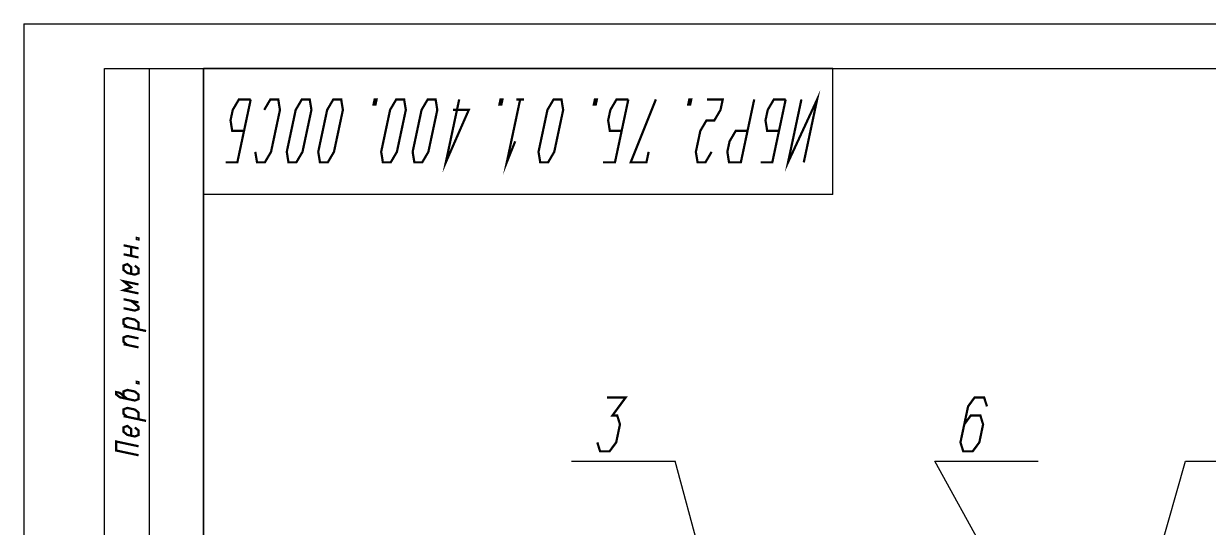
# Model space of a CAD drawing. Header units: millimetres. Extents: x 0 to 420, y 0 to 297.
# Drawn here: x 0 to 131.8, y 241 to 297 of the extents above; entities that cross this region are included whole.
import ezdxf

# ---------------------------------------------------------------- set-up
doc = ezdxf.new("R2010")
doc.units = ezdxf.units.MM
doc.header["$LTSCALE"] = 23.1
doc.layers.get('0').update_dxf_attribs({"linetype": 'CONTINUOUS'})
doc.styles.get("Standard").update_dxf_attribs({"font": 'txt', "width": 0.7})
doc.dimstyles.get("Standard").update_dxf_attribs({"dimtxt": 3.5, "dimasz": 3, "dimexe": 0.18, "dimexo": 0.0625, "dimgap": 0.09, "dimtad": 1, "dimdec": 5, "dimdsep": 46, "dimtxsty": 'STANDARD', "dimblk": '_FILLED', "dimblk1": '_FILLED', "dimblk2": '_FILLED', "dimcen": 0.09, "dimadec": 0, "dimazin": 0, "dimtol": 1, "dimtp": 1e-05, "dimtm": 1e-05, "dimtfac": 1, "dimtdec": 5, "dimtofl": 0, "dimtmove": 0, "dimatfit": 3, "dimldrblk": '_FILLED', "dimfxl": 1, "dimtolj": 1, "dimarcsym": 0})

# ---------------------------------------------------------------- blocks, each defined once
blk = doc.blocks.new('_FILLED')
at = {"color": 0, "linetype": 'BYBLOCK'}
blk.add_solid([(0, 0), (-1, 0.167), (-1, -0.167)], dxfattribs=at)
blk = doc.blocks.new('BALLOON2001_BL0', base_point=(134.99, 251.88))
at = {"color": 2, "linetype": 'CONTINUOUS'}
blk.add_line((129.23, 248.34), (140.75, 248.34), dxfattribs=at)
at = {"color": 2, "linetype": 'CONTINUOUS', "const_width": 0.25}
for points in [[(134.04, 253.43), (134.99, 255.43), (133.71, 249.43)], [(133.19, 249.43), (134.24, 249.43)]]:
    blk.add_lwpolyline(points, dxfattribs=at)
blk = doc.blocks.new('BALLOON2001_BL1', base_point=(66.7, 251.88))
at = {"color": 2, "linetype": 'CONTINUOUS'}
blk.add_line((60.94, 248.34), (72.46, 248.34), dxfattribs=at)
at = {"color": 2, "linetype": 'CONTINUOUS', "const_width": 0.25}
blk.add_lwpolyline([(64.86, 255.43), (66.96, 255.43), (65.49, 253.43), (66.01, 253.43), (66.32, 252.43), (65.9, 250.43), (65.16, 249.43), (64.11, 249.43), (63.8, 250.43)], dxfattribs=at)
blk = doc.blocks.new('BALLOON2001_BL2', base_point=(107.09, 251.88))
at = {"color": 2, "linetype": 'CONTINUOUS'}
blk.add_line((101.33, 248.34), (112.85, 248.34), dxfattribs=at)
at = {"color": 2, "linetype": 'CONTINUOUS', "const_width": 0.25}
blk.add_lwpolyline([(107.14, 254.43), (106.82, 255.43), (105.77, 255.43), (105.04, 254.43), (104.19, 250.43), (104.5, 249.43), (105.55, 249.43), (106.29, 250.43), (106.71, 252.43), (106.4, 253.43), (105.35, 253.43), (104.61, 252.43)], dxfattribs=at)

msp = doc.modelspace()

# ---------------------------------------------------------------- linework, layer by layer
at = {"color": 7, "linetype": 'CONTINUOUS'}
for p, q in [((0, 297), (0, 0)), ((0, 297), (420, 297)), ((9, 172), (9, 292)), ((9, 292), (20, 292)), ((14, 172), (14, 292)), ((20, 172), (20, 292)), ((90, 292), (20, 292)), ((20, 278), (20, 292)), ((20, 292), (20, 5)), ((20, 292), (415, 292)), ((90, 278), (90, 292)), ((90, 278), (20, 278))]:
    msp.add_line(p, q, dxfattribs=at)
at = {"color": 2, "linetype": 'CONTINUOUS', "const_width": 0.25}
for points in [[(25.2500006, 288.5782031), (23.7621043, 281.5781946), (22.4496043, 281.5781946)], [(25.2500006, 288.5782031), (23.9375006, 288.5782031), (23.2520174, 287.4115137), (23.0040347, 286.2448499), (23.1935525, 285.078186), (24.5060525, 285.078186)], [(25.760086, 282.7448584), (25.9496038, 281.5781946), (26.8246033, 281.5781946), (27.5100865, 282.7448584), (28.5020174, 287.4115137), (28.3124995, 288.5782031), (27.4374985, 288.5782031), (26.7520168, 287.4115137)], [(31.8125006, 288.5782031), (32.0020184, 287.4115137), (31.0100876, 282.7448584), (30.3246043, 281.5781946), (29.4496033, 281.5781946), (29.2600854, 282.7448584), (30.2520163, 287.4115137), (30.9374995, 288.5782031), (31.8125006, 288.5782031)], [(35.3124985, 288.5782031), (35.5020163, 287.4115137), (34.5100854, 282.7448584), (33.8246054, 281.5781946), (32.9496043, 281.5781946), (32.7600865, 282.7448584), (33.7520174, 287.4115137), (34.4375006, 288.5782031), (35.3124985, 288.5782031)], [(39.0312506, 288.5782031), (39.2499985, 288.5782031), (39.1260095, 287.9948584), (38.9072585, 287.9948584), (39.0312506, 288.5782031)], [(42.3125006, 288.5782031), (42.5020184, 287.4115137), (41.5100876, 282.7448584), (40.8246043, 281.5781946), (39.9496033, 281.5781946), (39.7600854, 282.7448584), (40.7520163, 287.4115137), (41.4374995, 288.5782031), (42.3125006, 288.5782031)], [(45.8124985, 288.5782031), (46.0020163, 287.4115137), (45.0100854, 282.7448584), (44.3246054, 281.5781946), (43.4496043, 281.5781946), (43.2600865, 282.7448584), (44.2520174, 287.4115137), (44.9375006, 288.5782031), (45.8124985, 288.5782031)], [(48.4374985, 288.5782031), (46.9496054, 281.5781946), (49.5020174, 287.4115137), (47.7520184, 287.4115137)], [(53.0312485, 288.5782031), (53.2499995, 288.5782031), (53.1260074, 287.9948584), (52.9072595, 287.9948584), (53.0312485, 288.5782031)], [(54.6643176, 283.9115222), (53.7308533, 281.5781946), (55.2187527, 288.5782031)], [(55.6562485, 288.5782031), (54.7812506, 288.5782031)], [(59.8125027, 288.5782031), (60.0020142, 287.4115137), (59.0100897, 282.7448584), (58.3246033, 281.5781946), (57.4496054, 281.5781946), (57.2600876, 282.7448584), (58.2520184, 287.4115137), (58.9374985, 288.5782031), (59.8125027, 288.5782031)], [(63.5312485, 288.5782031), (63.7500027, 288.5782031), (63.6260074, 287.9948584), (63.4072595, 287.9948584), (63.5312485, 288.5782031)], [(67.2500006, 288.5782031), (65.7621011, 281.5781946), (64.4496011, 281.5781946)], [(67.2500006, 288.5782031), (65.9375006, 288.5782031), (65.2520142, 287.4115137), (65.0040363, 286.2448499), (65.1935541, 285.078186), (66.5060541, 285.078186)], [(70.3125027, 288.5782031), (67.5121033, 281.5781946), (69.2621054, 281.5781946), (69.5100897, 282.7448584)], [(74.0312485, 288.5782031), (74.2500027, 288.5782031), (74.1260074, 287.9948584), (73.9072595, 287.9948584), (74.0312485, 288.5782031)], [(76.5100854, 282.7448584), (75.8246054, 281.5781946), (74.9496011, 281.5781946), (74.7600897, 282.7448584), (75.2560519, 285.078186), (75.941532, 286.2448499), (76.8165363, 286.2448499), (77.5020163, 287.4115137), (77.7500006, 288.5782031), (75.9999985, 288.5782031)], [(81.2499985, 288.5782031), (79.7621054, 281.5781946), (78.4496054, 281.5781946), (78.2600876, 282.7448584), (78.5080719, 283.9115222), (79.1935519, 285.078186), (80.5060519, 285.078186)], [(84.7500027, 288.5782031), (83.2621033, 281.5781946), (81.9496033, 281.5781946)], [(84.7500027, 288.5782031), (83.4375027, 288.5782031), (82.7520163, 287.4115137), (82.504032, 286.2448499), (82.6935498, 285.078186), (84.0060498, 285.078186)], [(86.7621011, 281.5781946), (88.2500006, 288.5782031), (85.0121054, 281.5781946), (86.4999985, 288.5782031)], [(12.7779261, 273.1250024), (12.7779261, 273.0000073), (12.5695924, 273.0442786), (12.5695924, 273.1692737), (12.7779261, 273.1250024)], [(11.1112594, 272.3542676), (12.7779261, 271.9999951)], [(12.7779261, 271.0000085), (11.1112594, 271.3542554)], [(11.9445927, 271.1771191), (11.9445927, 272.1771313)], [(11.9445927, 269.1771204), (11.9445927, 269.9271423), (11.5279261, 270.2657007), (11.1112594, 270.1042529), (11.1112594, 269.6042725), (11.5279261, 269.2656885), (12.3612594, 269.0885779), (12.7779261, 269.25), (12.7779261, 269.7500061), (12.3612594, 270.0885645)], [(12.7779261, 267.000011), (11.1112594, 267.3542578), (11.9445927, 267.6771277), (11.1112594, 268.35427), (12.7779261, 267.9999976)], [(11.1112594, 266.3542712), (12.7779261, 265.9999988)], [(11.1112594, 265.354259), (12.3612594, 265.0885547), (12.7779261, 265.2500024), (12.7779261, 265.4999927), (11.9445927, 266.177135)], [(12.7779261, 262.9999878), (12.7779261, 263.7500098), (12.3612594, 264.0885681), (11.5279261, 264.2657043), (11.1112594, 264.1042566), (11.1112594, 263.6042505), (11.5279261, 263.2656921)], [(13.6112595, 262.8228772), (11.1112594, 263.3542603)], [(11.5279261, 261.2656934), (11.1112594, 261.6042517), (11.1112594, 262.1042578), (11.5279261, 262.2657056), (12.7779261, 262.0000012)], [(12.7779261, 260.999989), (11.1112594, 261.3542615)], [(12.7779261, 257.1250122), (12.7779261, 256.9999915), (12.5695924, 257.0442883), (12.5695924, 257.1692834), (12.7779261, 257.1250122)], [(11.5279261, 255.265697), (10.6945927, 255.9428137), (10.277926, 256.0313818), (10.277926, 255.7813916), (10.6945927, 255.4428333), (12.3612594, 255.0885608), (12.7779261, 255.2500085), (12.7779261, 255.749989), (12.3612594, 256.088573), (11.5279261, 256.2656836), (11.1112594, 256.1042615), (11.1112594, 255.6042554)], [(12.7779261, 252.9999939), (12.7779261, 253.7499902), (12.3612594, 254.0885742), (11.5279261, 254.2656848), (11.1112594, 254.1042627), (11.1112594, 253.6042566), (11.5279261, 253.2656982)], [(13.6112595, 252.8228577), (11.1112594, 253.3542664)], [(11.9445927, 251.1771313), (11.9445927, 251.9271277), (11.5279261, 252.265686), (11.1112594, 252.1042639), (11.1112594, 251.6042578), (11.5279261, 251.2656995), (12.3612594, 251.0885632), (12.7779261, 251.250011), (12.7779261, 251.7499915), (12.3612594, 252.0885754)], [(12.7779261, 248.9999963), (10.277926, 249.5313794), (10.277926, 250.5313916), (12.7779261, 250.0000085)]]:
    msp.add_lwpolyline(points, dxfattribs=at)

# ---------------------------------------------------------------- block references
at = {"color": 2, "linetype": 'CONTINUOUS'}
for name, p in [('BALLOON2001_BL0', (134.9887892, 251.8839356)), ('BALLOON2001_BL1', (66.6986513, 251.8839356)), ('BALLOON2001_BL2', (107.0874752, 251.8839356))]:
    msp.add_blockref(name, p, dxfattribs=at)

# ---------------------------------------------------------------- leaders
for points in [[(80.716891, 217.9055737), (72.4606711, 248.3391115)], [(117.1108082, 219.8501485), (101.3254554, 248.3391115)], [(119.9558936, 215.9557307), (129.2267695, 248.3391115)]]:
    msp.add_leader(points, dimstyle='STANDARD', override={"dimtad": 0, "dimldrblk": 'DOT'}, dxfattribs=at)

doc.saveas('drawing.dxf')
